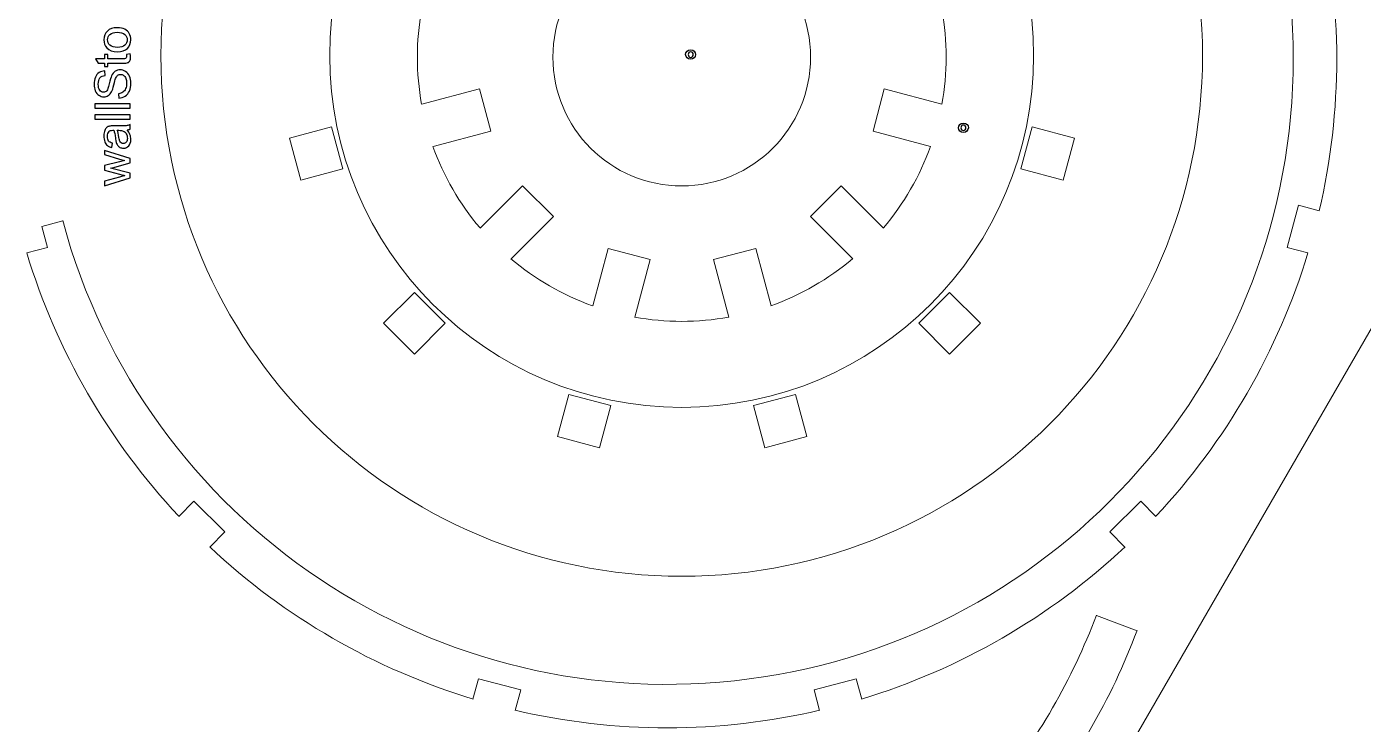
# Model space of a CAD drawing. Header units: centimetres. Extents: x -233 to -82, y 123 to 153.
# Drawn here: x -147.59 to -138.09, y 143.13 to 148.09 of the extents above; entities that cross this region are included whole.
import ezdxf

# ---------------------------------------------------------------- set-up
doc = ezdxf.new("R2010")
doc.units = ezdxf.units.CM
doc.header["$MEASUREMENT"] = 0
doc.layers.add('layer 1', color=7, linetype='Continuous')

msp = doc.modelspace()

# ---------------------------------------------------------------- linework, layer by layer
at = {"layer": 'layer 1', "color": 1, "lineweight": 9}
for points, knots in [([(-126.51636, 152.75145), (-126.51636, 152.75145), (-129.7739, 152.75145), (-129.7739, 152.75145), (-129.7739, 152.75145), (-129.7739, 152.75145), (-136.26995, 149.00072), (-136.26995, 149.00072), (-136.26995, 149.00072), (-136.26995, 149.00072), (-140.02277, 142.50252), (-140.02277, 142.50252), (-140.02277, 142.50252), (-140.02277, 142.50252), (-140.02277, 134.99898), (-140.02277, 134.99898), (-140.02277, 134.99898), (-140.02277, 134.99898), (-136.26995, 128.50081), (-136.26995, 128.50081), (-136.26995, 128.50081), (-136.26995, 128.50081), (-129.7739, 124.74796), (-129.7739, 124.74796), (-129.7739, 124.74796), (-129.7739, 124.74796), (-122.27036, 124.74796), (-122.27036, 124.74796), (-122.27036, 124.74796), (-122.27036, 124.74796), (-115.77213, 128.50081), (-115.77213, 128.50081), (-115.77213, 128.50081), (-115.77213, 128.50081), (-112.02146, 134.99898), (-112.02146, 134.99898), (-112.02146, 134.99898), (-112.02146, 134.99898), (-112.02146, 142.50252), (-112.02146, 142.50252), (-112.02146, 142.50252), (-112.02146, 142.50252), (-115.77213, 149.00072), (-115.77213, 149.00072), (-115.77213, 149.00072), (-115.77213, 149.00072), (-122.27036, 152.75145), (-122.27036, 152.75145), (-122.27036, 152.75145), (-122.27036, 152.75145), (-125.51514, 152.75145), (-125.51514, 152.75145)], [0, 0, 0, 0, 0.0714286, 0.0714286, 0.0714286, 0.0714286, 0.1428571, 0.1428571, 0.1428571, 0.1428571, 0.2142857, 0.2142857, 0.2142857, 0.2142857, 0.2857143, 0.2857143, 0.2857143, 0.2857143, 0.3571429, 0.3571429, 0.3571429, 0.3571429, 0.4285714, 0.4285714, 0.4285714, 0.4285714, 0.5, 0.5, 0.5, 0.5, 0.5714286, 0.5714286, 0.5714286, 0.5714286, 0.6428571, 0.6428571, 0.6428571, 0.6428571, 0.7142857, 0.7142857, 0.7142857, 0.7142857, 0.7857143, 0.7857143, 0.7857143, 0.7857143, 0.8571429, 0.8571429, 0.8571429, 0.8571429, 1, 1, 1, 1]), ([(-147.33582, 146.70736), (-146.75801, 144.55118), (-144.67161, 143.15722), (-142.45846, 143.44868), (-142.45846, 143.44868), (-140.24534, 143.74015), (-138.59092, 145.62673), (-138.59106, 147.859), (-138.59106, 147.859), (-138.59117, 150.09124), (-140.24573, 151.97772), (-142.45888, 152.26894), (-142.45888, 152.26894), (-144.67203, 152.56019), (-146.75832, 151.16601), (-147.33593, 149.00977)], [0, 0, 0, 0, 0.2, 0.2, 0.2, 0.2, 0.4, 0.4, 0.4, 0.4, 0.6, 0.6, 0.6, 0.6, 1, 1, 1, 1]), ([(-146.63795, 147.88038), (-146.63795, 145.83642), (-144.98095, 144.17939), (-142.93699, 144.17939), (-142.93699, 144.17939), (-140.89293, 144.17939), (-139.236, 145.83642), (-139.236, 147.88038), (-139.236, 147.88038), (-139.236, 149.92438), (-140.89293, 151.58137), (-142.93699, 151.58137), (-142.93699, 151.58137), (-144.98095, 151.58137), (-146.63795, 149.92438), (-146.63795, 147.88038)], [0, 0, 0, 0, 0.2, 0.2, 0.2, 0.2, 0.4, 0.4, 0.4, 0.4, 0.6, 0.6, 0.6, 0.6, 1, 1, 1, 1]), ([(-140.43612, 147.88038), (-140.43612, 149.26158), (-141.55577, 150.38126), (-142.937, 150.38126), (-142.937, 150.38126), (-144.31812, 150.38126), (-145.43781, 149.26158), (-145.43781, 147.88038), (-145.43781, 147.88038), (-145.43781, 146.49922), (-144.31812, 145.37954), (-142.937, 145.37954), (-142.937, 145.37954), (-141.55577, 145.37954), (-140.43612, 146.49922), (-140.43612, 147.88038)], [0, 0, 0, 0, 0.2, 0.2, 0.2, 0.2, 0.4, 0.4, 0.4, 0.4, 0.6, 0.6, 0.6, 0.6, 1, 1, 1, 1]), ([(-143.85243, 147.86955), (-143.85243, 147.36398), (-143.44258, 146.95412), (-142.93697, 146.95412), (-142.93697, 146.95412), (-142.43137, 146.95412), (-142.02148, 147.36398), (-142.02148, 147.86955), (-142.02148, 147.86955), (-142.02148, 148.37515), (-142.43137, 148.78504), (-142.93697, 148.78504), (-142.93697, 148.78504), (-143.44258, 148.78504), (-143.85243, 148.37515), (-143.85243, 147.86955)], [0, 0, 0, 0, 0.2, 0.2, 0.2, 0.2, 0.4, 0.4, 0.4, 0.4, 0.6, 0.6, 0.6, 0.6, 1, 1, 1, 1]), ([(-144.78375, 147.53406), (-144.78375, 147.53406), (-144.37311, 147.64413), (-144.37311, 147.64413), (-144.37311, 147.64413), (-144.37311, 147.64413), (-144.29268, 147.34356), (-144.29268, 147.34356), (-144.29268, 147.34356), (-144.29268, 147.34356), (-144.70335, 147.2335), (-144.70335, 147.2335)], [0, 0, 0, 0, 0.25, 0.25, 0.25, 0.25, 0.5, 0.5, 0.5, 0.5, 1, 1, 1, 1]), ([(-141.16848, 147.23352), (-141.16848, 147.23352), (-141.577, 147.34355), (-141.577, 147.34355), (-141.577, 147.34355), (-141.577, 147.34355), (-141.49864, 147.64415), (-141.49864, 147.64415), (-141.49864, 147.64415), (-141.49864, 147.64415), (-141.08801, 147.53408), (-141.08801, 147.53408)], [0, 0, 0, 0, 0.25, 0.25, 0.25, 0.25, 0.5, 0.5, 0.5, 0.5, 1, 1, 1, 1]), ([(-145.64311, 146.99458), (-145.64311, 146.99458), (-145.72354, 147.29299), (-145.72354, 147.29299), (-145.72354, 147.29299), (-145.72354, 147.29299), (-145.42509, 147.37346), (-145.42509, 147.37346), (-145.42509, 147.37346), (-145.42509, 147.37346), (-145.34466, 147.07498), (-145.34466, 147.07498)], [0, 0, 0, 0, 0.25, 0.25, 0.25, 0.25, 0.5, 0.5, 0.5, 0.5, 1, 1, 1, 1]), ([(-140.14615, 147.29299), (-140.14615, 147.29299), (-140.22658, 146.99458), (-140.22658, 146.99458), (-140.22658, 146.99458), (-140.22658, 146.99458), (-140.52715, 147.07498), (-140.52715, 147.07498), (-140.52715, 147.07498), (-140.52715, 147.07498), (-140.44671, 147.37346), (-140.44671, 147.37346)], [0, 0, 0, 0, 0.25, 0.25, 0.25, 0.25, 0.5, 0.5, 0.5, 0.5, 1, 1, 1, 1]), ([(-144.36889, 146.65353), (-144.36889, 146.65353), (-144.06832, 146.95413), (-144.06832, 146.95413), (-144.06832, 146.95413), (-144.06832, 146.95413), (-143.84819, 146.73612), (-143.84819, 146.73612), (-143.84819, 146.73612), (-143.84819, 146.73612), (-144.14875, 146.43548), (-144.14875, 146.43548)], [0, 0, 0, 0, 0.25, 0.25, 0.25, 0.25, 0.5, 0.5, 0.5, 0.5, 1, 1, 1, 1]), ([(-141.7209, 146.43549), (-141.7209, 146.43549), (-142.0215, 146.73609), (-142.0215, 146.73609), (-142.0215, 146.73609), (-142.0215, 146.73609), (-141.80349, 146.95411), (-141.80349, 146.95411), (-141.80349, 146.95411), (-141.80349, 146.95411), (-141.50285, 146.65354), (-141.50285, 146.65354)], [0, 0, 0, 0, 0.25, 0.25, 0.25, 0.25, 0.5, 0.5, 0.5, 0.5, 1, 1, 1, 1]), ([(-138.48737, 146.47764), (-138.48737, 146.47764), (-138.63342, 146.51574), (-138.63342, 146.51574), (-138.63342, 146.51574), (-138.63342, 146.51574), (-138.55295, 146.81634), (-138.55295, 146.81634), (-138.55295, 146.81634), (-138.55295, 146.81634), (-138.40693, 146.77609), (-138.40693, 146.77609)], [0, 0, 0, 0, 0.25, 0.25, 0.25, 0.25, 0.5, 0.5, 0.5, 0.5, 1, 1, 1, 1]), ([(-147.59114, 146.47764), (-147.59114, 146.47764), (-147.44505, 146.51574), (-147.44505, 146.51574), (-147.44505, 146.51574), (-147.44505, 146.51574), (-147.4853, 146.66603), (-147.4853, 146.66603), (-147.4853, 146.66603), (-147.4853, 146.66603), (-147.33499, 146.70621), (-147.33499, 146.70621)], [0, 0, 0, 0, 0.25, 0.25, 0.25, 0.25, 0.5, 0.5, 0.5, 0.5, 1, 1, 1, 1]), ([(-143.5688, 146.10111), (-143.5688, 146.10111), (-143.45873, 146.50963), (-143.45873, 146.50963), (-143.45873, 146.50963), (-143.45873, 146.50963), (-143.16028, 146.43127), (-143.16028, 146.43127), (-143.16028, 146.43127), (-143.16028, 146.43127), (-143.27035, 146.02064), (-143.27035, 146.02064)], [0, 0, 0, 0, 0.25, 0.25, 0.25, 0.25, 0.5, 0.5, 0.5, 0.5, 1, 1, 1, 1]), ([(-142.60148, 146.02063), (-142.60148, 146.02063), (-142.71151, 146.4313), (-142.71151, 146.4313), (-142.71151, 146.4313), (-142.71151, 146.4313), (-142.41098, 146.50962), (-142.41098, 146.50962), (-142.41098, 146.50962), (-142.41098, 146.50962), (-142.30088, 146.1011), (-142.30088, 146.1011)], [0, 0, 0, 0, 0.25, 0.25, 0.25, 0.25, 0.5, 0.5, 0.5, 0.5, 1, 1, 1, 1]), ([(-144.83668, 145.75841), (-144.83668, 145.75841), (-145.05678, 145.97854), (-145.05678, 145.97854), (-145.05678, 145.97854), (-145.05678, 145.97854), (-144.83668, 146.19656), (-144.83668, 146.19656), (-144.83668, 146.19656), (-144.83668, 146.19656), (-144.61863, 145.97854), (-144.61863, 145.97854)], [0, 0, 0, 0, 0.25, 0.25, 0.25, 0.25, 0.5, 0.5, 0.5, 0.5, 1, 1, 1, 1]), ([(-140.81288, 145.97855), (-140.81288, 145.97855), (-141.03301, 145.75842), (-141.03301, 145.75842), (-141.03301, 145.75842), (-141.03301, 145.75842), (-141.25103, 145.97855), (-141.25103, 145.97855), (-141.25103, 145.97855), (-141.25103, 145.97855), (-141.03301, 146.19657), (-141.03301, 146.19657)], [0, 0, 0, 0, 0.25, 0.25, 0.25, 0.25, 0.5, 0.5, 0.5, 0.5, 1, 1, 1, 1]), ([(-143.52224, 145.09168), (-143.52224, 145.09168), (-143.82065, 145.17211), (-143.82065, 145.17211), (-143.82065, 145.17211), (-143.82065, 145.17211), (-143.74025, 145.47056), (-143.74025, 145.47056), (-143.74025, 145.47056), (-143.74025, 145.47056), (-143.4418, 145.39228), (-143.4418, 145.39228)], [0, 0, 0, 0, 0.25, 0.25, 0.25, 0.25, 0.5, 0.5, 0.5, 0.5, 1, 1, 1, 1]), ([(-142.04901, 145.17212), (-142.04901, 145.17212), (-142.34746, 145.09169), (-142.34746, 145.09169), (-142.34746, 145.09169), (-142.34746, 145.09169), (-142.4279, 145.39226), (-142.4279, 145.39226), (-142.4279, 145.39226), (-142.4279, 145.39226), (-142.12945, 145.47057), (-142.12945, 145.47057)], [0, 0, 0, 0, 0.25, 0.25, 0.25, 0.25, 0.5, 0.5, 0.5, 0.5, 1, 1, 1, 1]), ([(-146.40368, 144.71234), (-146.40368, 144.71234), (-146.18355, 144.49432), (-146.18355, 144.49432), (-146.18355, 144.49432), (-146.18355, 144.49432), (-146.2915, 144.38637), (-146.2915, 144.38637)], [0, 0, 0, 0, 0.3333333, 0.3333333, 0.3333333, 0.3333333, 1, 1, 1, 1]), ([(-139.787, 144.38637), (-139.787, 144.38637), (-139.89495, 144.49435), (-139.89495, 144.49435), (-139.89495, 144.49435), (-139.89495, 144.49435), (-139.67478, 144.71233), (-139.67478, 144.71233), (-139.67478, 144.71233), (-139.67478, 144.71233), (-139.56686, 144.60438), (-139.56686, 144.60438)], [0, 0, 0, 0, 0.25, 0.25, 0.25, 0.25, 0.5, 0.5, 0.5, 0.5, 1, 1, 1, 1]), ([(-140.47767, 142.44802), (-140.14673, 142.85096), (-139.8843, 143.30559), (-139.70085, 143.79369), (-139.70085, 143.79369), (-139.70085, 143.79369), (-139.69937, 143.79203), (-139.69937, 143.79203), (-139.69937, 143.79203), (-139.69937, 143.79203), (-139.98935, 143.89998), (-139.98935, 143.89998), (-139.98935, 143.89998), (-139.98935, 143.89998), (-139.99013, 143.90241), (-139.99013, 143.90241), (-139.99013, 143.90241), (-140.16169, 143.44599), (-140.40704, 143.02093), (-140.71654, 142.6442), (-140.71654, 142.6442), (-140.71654, 142.6442), (-140.71752, 142.64268), (-140.71752, 142.64268), (-140.71752, 142.64268), (-140.71752, 142.64268), (-140.47622, 142.44583), (-140.47622, 142.44583)], [0, 0, 0, 0, 0.125, 0.125, 0.125, 0.125, 0.25, 0.25, 0.25, 0.25, 0.375, 0.375, 0.375, 0.375, 0.5, 0.5, 0.5, 0.5, 0.625, 0.625, 0.625, 0.625, 0.75, 0.75, 0.75, 0.75, 1, 1, 1, 1]), ([(-144.42037, 143.30475), (-144.42037, 143.30475), (-144.38012, 143.45083), (-144.38012, 143.45083), (-144.38012, 143.45083), (-144.38012, 143.45083), (-144.07959, 143.37248), (-144.07959, 143.37248), (-144.07959, 143.37248), (-144.07959, 143.37248), (-144.11977, 143.22435), (-144.11977, 143.22435)], [0, 0, 0, 0, 0.25, 0.25, 0.25, 0.25, 0.5, 0.5, 0.5, 0.5, 1, 1, 1, 1]), ([(-141.95868, 143.22434), (-141.95868, 143.22434), (-141.99678, 143.37247), (-141.99678, 143.37247), (-141.99678, 143.37247), (-141.99678, 143.37247), (-141.69833, 143.45082), (-141.69833, 143.45082), (-141.69833, 143.45082), (-141.69833, 143.45082), (-141.65808, 143.30473), (-141.65808, 143.30473)], [0, 0, 0, 0, 0.25, 0.25, 0.25, 0.25, 0.5, 0.5, 0.5, 0.5, 1, 1, 1, 1])]:
    msp.add_open_spline(points, degree=3, knots=knots, dxfattribs=at)
for points in [[(-138.40648, 146.77781), (-138.24057, 147.48887), (-138.24057, 148.22868), (-138.40648, 148.93974)], [(-144.78544, 148.20438), (-144.82551, 147.98304), (-144.82555, 147.75628), (-144.78547, 147.53491)], [(-141.08848, 147.53475), (-141.04837, 147.75608), (-141.04837, 147.98285), (-141.08841, 148.20422)], [(-140.4467, 147.37347), (-140.4467, 147.37347), (-140.14613, 147.293), (-140.14613, 147.293)], [(-144.70513, 147.23517), (-144.62918, 147.02343), (-144.51579, 146.82707), (-144.37041, 146.65541)], [(-141.50348, 146.65543), (-141.3581, 146.82705), (-141.24468, 147.02344), (-141.16876, 147.23518)], [(-145.34466, 147.07499), (-145.34466, 147.07499), (-145.64311, 146.99459), (-145.64311, 146.99459)], [(-147.59172, 146.4783), (-147.37984, 145.77948), (-147.00992, 145.13883), (-146.51064, 144.60603)], [(-139.56755, 144.6063), (-139.06829, 145.13917), (-138.69841, 145.77989), (-138.48656, 146.4787)], [(-144.15109, 146.43611), (-143.97946, 146.29073), (-143.78307, 146.17738), (-143.57133, 146.10139)], [(-142.30259, 146.10139), (-142.09085, 146.17738), (-141.89446, 146.29072), (-141.7228, 146.4361)], [(-141.03302, 146.19656), (-141.03302, 146.19656), (-140.81289, 145.97854), (-140.81289, 145.97854)], [(-143.27176, 146.02112), (-143.05043, 145.98101), (-142.82366, 145.98101), (-142.60229, 146.02105)], [(-144.61864, 145.97855), (-144.61864, 145.97855), (-144.83669, 145.75842), (-144.83669, 145.75842)], [(-142.12946, 145.47057), (-142.12946, 145.47057), (-142.04902, 145.17212), (-142.04902, 145.17212)], [(-143.4418, 145.39227), (-143.4418, 145.39227), (-143.52223, 145.09166), (-143.52223, 145.09166)], [(-146.51162, 144.60437), (-146.51162, 144.60437), (-146.40367, 144.71236), (-146.40367, 144.71236)], [(-146.29168, 144.38705), (-145.75881, 143.88784), (-145.11813, 143.51795), (-144.41931, 143.30611)], [(-141.65875, 143.30626), (-140.95993, 143.51817), (-140.31933, 143.88806), (-139.78649, 144.38738)], [(-144.1202, 143.22599), (-143.40911, 143.06008), (-142.66933, 143.06008), (-141.95824, 143.22602)]]:
    msp.add_open_spline(points, degree=3, dxfattribs=at)
at = {"layer": 'layer 1'}
for points, knots in [([(-146.94762, 147.90733), (-146.98152, 147.90733), (-147.00652, 147.91673), (-147.02282, 147.93563), (-147.02282, 147.93563), (-147.03642, 147.95133), (-147.04322, 147.97053), (-147.04322, 147.99313), (-147.04322, 147.99313), (-147.04322, 148.01823), (-147.03502, 148.03883), (-147.01852, 148.05483), (-147.01852, 148.05483), (-147.00202, 148.07073), (-146.97922, 148.07873), (-146.95022, 148.07873), (-146.95022, 148.07873), (-146.92662, 148.07873), (-146.90812, 148.07523), (-146.89462, 148.06813), (-146.89462, 148.06813), (-146.88112, 148.06103), (-146.87072, 148.05083), (-146.86322, 148.03733), (-146.86322, 148.03733), (-146.85572, 148.02383), (-146.85202, 148.00903), (-146.85202, 147.99313), (-146.85202, 147.99313), (-146.85202, 147.96753), (-146.86022, 147.94683), (-146.87662, 147.93103), (-146.87662, 147.93103), (-146.89302, 147.91523), (-146.91672, 147.90733), (-146.94762, 147.90733)], [0, 0, 0, 0, 0.1, 0.1, 0.1, 0.1, 0.2, 0.2, 0.2, 0.2, 0.3, 0.3, 0.3, 0.3, 0.4, 0.4, 0.4, 0.4, 0.5, 0.5, 0.5, 0.5, 0.6, 0.6, 0.6, 0.6, 0.7, 0.7, 0.7, 0.7, 0.8, 0.8, 0.8, 0.8, 1, 1, 1, 1]), ([(-146.94762, 147.93923), (-146.92412, 147.93923), (-146.90662, 147.94433), (-146.89502, 147.95453), (-146.89502, 147.95453), (-146.88332, 147.96473), (-146.87752, 147.97763), (-146.87752, 147.99313), (-146.87752, 147.99313), (-146.87752, 148.00853), (-146.88342, 148.02133), (-146.89512, 148.03153), (-146.89512, 148.03153), (-146.90682, 148.04173), (-146.92462, 148.04683), (-146.94862, 148.04683), (-146.94862, 148.04683), (-146.97122, 148.04683), (-146.98832, 148.04173), (-147.00002, 148.03143), (-147.00002, 148.03143), (-147.01172, 148.02113), (-147.01752, 148.00843), (-147.01752, 147.99313), (-147.01752, 147.99313), (-147.01752, 147.97763), (-147.01172, 147.96473), (-147.00012, 147.95453), (-147.00012, 147.95453), (-146.98852, 147.94433), (-146.97102, 147.93923), (-146.94762, 147.93923)], [0, 0, 0, 0, 0.1111111, 0.1111111, 0.1111111, 0.1111111, 0.2222222, 0.2222222, 0.2222222, 0.2222222, 0.3333333, 0.3333333, 0.3333333, 0.3333333, 0.4444444, 0.4444444, 0.4444444, 0.4444444, 0.5555556, 0.5555556, 0.5555556, 0.5555556, 0.6666667, 0.6666667, 0.6666667, 0.6666667, 0.7777778, 0.7777778, 0.7777778, 0.7777778, 1, 1, 1, 1]), ([(-146.88382, 147.88863), (-146.88382, 147.88863), (-146.85642, 147.89303), (-146.85642, 147.89303), (-146.85642, 147.89303), (-146.85462, 147.88433), (-146.85372, 147.87653), (-146.85372, 147.86963), (-146.85372, 147.86963), (-146.85372, 147.85833), (-146.85552, 147.84963), (-146.85912, 147.84343), (-146.85912, 147.84343), (-146.86262, 147.83723), (-146.86732, 147.83283), (-146.87312, 147.83033), (-146.87312, 147.83033), (-146.87892, 147.82783), (-146.89112, 147.82653), (-146.90972, 147.82653), (-146.90972, 147.82653), (-146.90972, 147.82653), (-147.01492, 147.82653), (-147.01492, 147.82653), (-147.01492, 147.82653), (-147.01492, 147.82653), (-147.01492, 147.80383), (-147.01492, 147.80383), (-147.01492, 147.80383), (-147.01492, 147.80383), (-147.03902, 147.80383), (-147.03902, 147.80383), (-147.03902, 147.80383), (-147.03902, 147.80383), (-147.03902, 147.82653), (-147.03902, 147.82653), (-147.03902, 147.82653), (-147.03902, 147.82653), (-147.08432, 147.82653), (-147.08432, 147.82653), (-147.08432, 147.82653), (-147.08432, 147.82653), (-147.10292, 147.85743), (-147.10292, 147.85743), (-147.10292, 147.85743), (-147.10292, 147.85743), (-147.03902, 147.85743), (-147.03902, 147.85743), (-147.03902, 147.85743), (-147.03902, 147.85743), (-147.03902, 147.88863), (-147.03902, 147.88863), (-147.03902, 147.88863), (-147.03902, 147.88863), (-147.01492, 147.88863), (-147.01492, 147.88863), (-147.01492, 147.88863), (-147.01492, 147.88863), (-147.01492, 147.85743), (-147.01492, 147.85743), (-147.01492, 147.85743), (-147.01492, 147.85743), (-146.90792, 147.85743), (-146.90792, 147.85743), (-146.90792, 147.85743), (-146.89912, 147.85743), (-146.89342, 147.85793), (-146.89092, 147.85903), (-146.89092, 147.85903), (-146.88842, 147.86013), (-146.88642, 147.86193), (-146.88492, 147.86443), (-146.88492, 147.86443), (-146.88342, 147.86693), (-146.88262, 147.87043), (-146.88262, 147.87493), (-146.88262, 147.87493), (-146.88262, 147.87843), (-146.88302, 147.88293), (-146.88382, 147.88863)], [0, 0, 0, 0, 0.047619, 0.047619, 0.047619, 0.047619, 0.0952381, 0.0952381, 0.0952381, 0.0952381, 0.1428571, 0.1428571, 0.1428571, 0.1428571, 0.1904762, 0.1904762, 0.1904762, 0.1904762, 0.2380952, 0.2380952, 0.2380952, 0.2380952, 0.2857143, 0.2857143, 0.2857143, 0.2857143, 0.3333333, 0.3333333, 0.3333333, 0.3333333, 0.3809524, 0.3809524, 0.3809524, 0.3809524, 0.4285714, 0.4285714, 0.4285714, 0.4285714, 0.4761905, 0.4761905, 0.4761905, 0.4761905, 0.5238095, 0.5238095, 0.5238095, 0.5238095, 0.5714286, 0.5714286, 0.5714286, 0.5714286, 0.6190476, 0.6190476, 0.6190476, 0.6190476, 0.6666667, 0.6666667, 0.6666667, 0.6666667, 0.7142857, 0.7142857, 0.7142857, 0.7142857, 0.7619048, 0.7619048, 0.7619048, 0.7619048, 0.8095238, 0.8095238, 0.8095238, 0.8095238, 0.8571429, 0.8571429, 0.8571429, 0.8571429, 0.9047619, 0.9047619, 0.9047619, 0.9047619, 1, 1, 1, 1]), ([(-142.87354, 147.85503), (-142.85344, 147.85503), (-142.83824, 147.86883), (-142.83824, 147.88753), (-142.83824, 147.88753), (-142.83824, 147.90623), (-142.85204, 147.92073), (-142.87324, 147.92073), (-142.87324, 147.92073), (-142.89544, 147.92073), (-142.90914, 147.90583), (-142.90914, 147.88713), (-142.90914, 147.88713), (-142.90914, 147.86923), (-142.89474, 147.85503), (-142.87354, 147.85503)], [0, 0, 0, 0, 0.2, 0.2, 0.2, 0.2, 0.4, 0.4, 0.4, 0.4, 0.6, 0.6, 0.6, 0.6, 1, 1, 1, 1]), ([(-142.87394, 147.86813), (-142.88414, 147.86813), (-142.89114, 147.87803), (-142.89114, 147.88713), (-142.89114, 147.88713), (-142.89114, 147.89813), (-142.88484, 147.90733), (-142.87394, 147.90733), (-142.87394, 147.90733), (-142.86264, 147.90733), (-142.85554, 147.89843), (-142.85554, 147.88793), (-142.85554, 147.88793), (-142.85554, 147.87733), (-142.86264, 147.86813), (-142.87394, 147.86813)], [0, 0, 0, 0, 0.2, 0.2, 0.2, 0.2, 0.4, 0.4, 0.4, 0.4, 0.6, 0.6, 0.6, 0.6, 1, 1, 1, 1]), ([(-146.93722, 147.57813), (-146.93722, 147.57813), (-146.94002, 147.60973), (-146.94002, 147.60973), (-146.94002, 147.60973), (-146.92732, 147.61123), (-146.91702, 147.61463), (-146.90892, 147.62013), (-146.90892, 147.62013), (-146.90082, 147.62563), (-146.89432, 147.63403), (-146.88932, 147.64553), (-146.88932, 147.64553), (-146.88432, 147.65703), (-146.88182, 147.66993), (-146.88182, 147.68433), (-146.88182, 147.68433), (-146.88182, 147.69703), (-146.88372, 147.70833), (-146.88752, 147.71813), (-146.88752, 147.71813), (-146.89122, 147.72783), (-146.89642, 147.73513), (-146.90302, 147.73993), (-146.90302, 147.73993), (-146.90962, 147.74463), (-146.91682, 147.74703), (-146.92472, 147.74703), (-146.92472, 147.74703), (-146.93262, 147.74703), (-146.93952, 147.74473), (-146.94542, 147.74013), (-146.94542, 147.74013), (-146.95132, 147.73553), (-146.95632, 147.72793), (-146.96032, 147.71733), (-146.96032, 147.71733), (-146.96302, 147.71063), (-146.96712, 147.69563), (-146.97272, 147.67243), (-146.97272, 147.67243), (-146.97822, 147.64923), (-146.98352, 147.63293), (-146.98842, 147.62363), (-146.98842, 147.62363), (-146.99472, 147.61153), (-147.00262, 147.60263), (-147.01192, 147.59673), (-147.01192, 147.59673), (-147.02122, 147.59083), (-147.03172, 147.58783), (-147.04332, 147.58783), (-147.04332, 147.58783), (-147.05612, 147.58783), (-147.06802, 147.59143), (-147.07912, 147.59873), (-147.07912, 147.59873), (-147.09022, 147.60593), (-147.09862, 147.61653), (-147.10432, 147.63043), (-147.10432, 147.63043), (-147.11002, 147.64433), (-147.11292, 147.65973), (-147.11292, 147.67673), (-147.11292, 147.67673), (-147.11292, 147.69543), (-147.10992, 147.71193), (-147.10392, 147.72623), (-147.10392, 147.72623), (-147.09782, 147.74053), (-147.08902, 147.75153), (-147.07732, 147.75923), (-147.07732, 147.75923), (-147.06562, 147.76693), (-147.05232, 147.77103), (-147.03752, 147.77163), (-147.03752, 147.77163), (-147.03752, 147.77163), (-147.03512, 147.73963), (-147.03512, 147.73963), (-147.03512, 147.73963), (-147.05102, 147.73793), (-147.06312, 147.73203), (-147.07132, 147.72213), (-147.07132, 147.72213), (-147.07942, 147.71223), (-147.08352, 147.69753), (-147.08352, 147.67813), (-147.08352, 147.67813), (-147.08352, 147.65783), (-147.07982, 147.64313), (-147.07242, 147.63393), (-147.07242, 147.63393), (-147.06502, 147.62463), (-147.05612, 147.62003), (-147.04562, 147.62003), (-147.04562, 147.62003), (-147.03652, 147.62003), (-147.02912, 147.62333), (-147.02322, 147.62983), (-147.02322, 147.62983), (-147.01732, 147.63633), (-147.01132, 147.65313), (-147.00522, 147.68023), (-147.00522, 147.68023), (-146.99912, 147.70733), (-146.99372, 147.72603), (-146.98912, 147.73613), (-146.98912, 147.73613), (-146.98232, 147.75083), (-146.97372, 147.76173), (-146.96332, 147.76873), (-146.96332, 147.76873), (-146.95292, 147.77573), (-146.94092, 147.77923), (-146.92742, 147.77923), (-146.92742, 147.77923), (-146.91402, 147.77923), (-146.90142, 147.77543), (-146.88952, 147.76773), (-146.88952, 147.76773), (-146.87762, 147.76003), (-146.86832, 147.74893), (-146.86172, 147.73453), (-146.86172, 147.73453), (-146.85512, 147.72013), (-146.85182, 147.70393), (-146.85182, 147.68583), (-146.85182, 147.68583), (-146.85182, 147.66293), (-146.85512, 147.64383), (-146.86182, 147.62843), (-146.86182, 147.62843), (-146.86852, 147.61293), (-146.87852, 147.60083), (-146.89192, 147.59203), (-146.89192, 147.59203), (-146.90522, 147.58323), (-146.92032, 147.57863), (-146.93722, 147.57813)], [0, 0, 0, 0, 0.0277778, 0.0277778, 0.0277778, 0.0277778, 0.0555556, 0.0555556, 0.0555556, 0.0555556, 0.0833333, 0.0833333, 0.0833333, 0.0833333, 0.1111111, 0.1111111, 0.1111111, 0.1111111, 0.1388889, 0.1388889, 0.1388889, 0.1388889, 0.1666667, 0.1666667, 0.1666667, 0.1666667, 0.1944444, 0.1944444, 0.1944444, 0.1944444, 0.2222222, 0.2222222, 0.2222222, 0.2222222, 0.25, 0.25, 0.25, 0.25, 0.2777778, 0.2777778, 0.2777778, 0.2777778, 0.3055556, 0.3055556, 0.3055556, 0.3055556, 0.3333333, 0.3333333, 0.3333333, 0.3333333, 0.3611111, 0.3611111, 0.3611111, 0.3611111, 0.3888889, 0.3888889, 0.3888889, 0.3888889, 0.4166667, 0.4166667, 0.4166667, 0.4166667, 0.4444444, 0.4444444, 0.4444444, 0.4444444, 0.4722222, 0.4722222, 0.4722222, 0.4722222, 0.5, 0.5, 0.5, 0.5, 0.5277778, 0.5277778, 0.5277778, 0.5277778, 0.5555556, 0.5555556, 0.5555556, 0.5555556, 0.5833333, 0.5833333, 0.5833333, 0.5833333, 0.6111111, 0.6111111, 0.6111111, 0.6111111, 0.6388889, 0.6388889, 0.6388889, 0.6388889, 0.6666667, 0.6666667, 0.6666667, 0.6666667, 0.6944444, 0.6944444, 0.6944444, 0.6944444, 0.7222222, 0.7222222, 0.7222222, 0.7222222, 0.75, 0.75, 0.75, 0.75, 0.7777778, 0.7777778, 0.7777778, 0.7777778, 0.8055556, 0.8055556, 0.8055556, 0.8055556, 0.8333333, 0.8333333, 0.8333333, 0.8333333, 0.8611111, 0.8611111, 0.8611111, 0.8611111, 0.8888889, 0.8888889, 0.8888889, 0.8888889, 0.9166667, 0.9166667, 0.9166667, 0.9166667, 0.9444444, 0.9444444, 0.9444444, 0.9444444, 1, 1, 1, 1]), ([(-146.85612, 147.50653), (-146.85612, 147.50653), (-147.10862, 147.50653), (-147.10862, 147.50653), (-147.10862, 147.50653), (-147.10862, 147.50653), (-147.10862, 147.53753), (-147.10862, 147.53753), (-147.10862, 147.53753), (-147.10862, 147.53753), (-146.85612, 147.53753), (-146.85612, 147.53753), (-146.85612, 147.53753), (-146.85612, 147.53753), (-146.85612, 147.50653), (-146.85612, 147.50653)], [0, 0, 0, 0, 0.2, 0.2, 0.2, 0.2, 0.4, 0.4, 0.4, 0.4, 0.6, 0.6, 0.6, 0.6, 1, 1, 1, 1]), ([(-146.85612, 147.42813), (-146.85612, 147.42813), (-147.10862, 147.42813), (-147.10862, 147.42813), (-147.10862, 147.42813), (-147.10862, 147.42813), (-147.10862, 147.45913), (-147.10862, 147.45913), (-147.10862, 147.45913), (-147.10862, 147.45913), (-146.85612, 147.45913), (-146.85612, 147.45913), (-146.85612, 147.45913), (-146.85612, 147.45913), (-146.85612, 147.42813), (-146.85612, 147.42813)], [0, 0, 0, 0, 0.2, 0.2, 0.2, 0.2, 0.4, 0.4, 0.4, 0.4, 0.6, 0.6, 0.6, 0.6, 1, 1, 1, 1]), ([(-146.87872, 147.35193), (-146.86892, 147.34043), (-146.86202, 147.32943), (-146.85802, 147.31883), (-146.85802, 147.31883), (-146.85402, 147.30813), (-146.85202, 147.29673), (-146.85202, 147.28463), (-146.85202, 147.28463), (-146.85202, 147.26453), (-146.85692, 147.24903), (-146.86672, 147.23823), (-146.86672, 147.23823), (-146.87652, 147.22743), (-146.88902, 147.22203), (-146.90432, 147.22203), (-146.90432, 147.22203), (-146.91332, 147.22203), (-146.92152, 147.22413), (-146.92892, 147.22823), (-146.92892, 147.22823), (-146.93632, 147.23233), (-146.94222, 147.23763), (-146.94672, 147.24423), (-146.94672, 147.24423), (-146.95122, 147.25083), (-146.95462, 147.25823), (-146.95692, 147.26653), (-146.95692, 147.26653), (-146.95852, 147.27263), (-146.96002, 147.28173), (-146.96152, 147.29403), (-146.96152, 147.29403), (-146.96452, 147.31913), (-146.96812, 147.33753), (-146.97222, 147.34933), (-146.97222, 147.34933), (-146.97652, 147.34943), (-146.97922, 147.34953), (-146.98032, 147.34953), (-146.98032, 147.34953), (-146.99292, 147.34953), (-147.00182, 147.34663), (-147.00702, 147.34073), (-147.00702, 147.34073), (-147.01402, 147.33283), (-147.01752, 147.32103), (-147.01752, 147.30543), (-147.01752, 147.30543), (-147.01752, 147.29083), (-147.01502, 147.28003), (-147.00992, 147.27313), (-147.00992, 147.27313), (-147.00482, 147.26623), (-146.99572, 147.26103), (-146.98272, 147.25773), (-146.98272, 147.25773), (-146.98272, 147.25773), (-146.98682, 147.22743), (-146.98682, 147.22743), (-146.98682, 147.22743), (-146.99982, 147.23013), (-147.01032, 147.23473), (-147.01832, 147.24103), (-147.01832, 147.24103), (-147.02622, 147.24733), (-147.03242, 147.25653), (-147.03672, 147.26843), (-147.03672, 147.26843), (-147.04102, 147.28033), (-147.04322, 147.29423), (-147.04322, 147.30993), (-147.04322, 147.30993), (-147.04322, 147.32553), (-147.04142, 147.33823), (-147.03772, 147.34803), (-147.03772, 147.34803), (-147.03402, 147.35773), (-147.02932, 147.36493), (-147.02382, 147.36953), (-147.02382, 147.36953), (-147.01822, 147.37413), (-147.01122, 147.37733), (-147.00272, 147.37913), (-147.00272, 147.37913), (-146.99742, 147.38023), (-146.98792, 147.38073), (-146.97412, 147.38073), (-146.97412, 147.38073), (-146.97412, 147.38073), (-146.93282, 147.38073), (-146.93282, 147.38073), (-146.93282, 147.38073), (-146.90392, 147.38073), (-146.88572, 147.38143), (-146.87812, 147.38273), (-146.87812, 147.38273), (-146.87042, 147.38403), (-146.86312, 147.38663), (-146.85612, 147.39053), (-146.85612, 147.39053), (-146.85612, 147.39053), (-146.85612, 147.35813), (-146.85612, 147.35813), (-146.85612, 147.35813), (-146.86252, 147.35493), (-146.87002, 147.35283), (-146.87872, 147.35193)], [0, 0, 0, 0, 0.0357143, 0.0357143, 0.0357143, 0.0357143, 0.0714286, 0.0714286, 0.0714286, 0.0714286, 0.1071429, 0.1071429, 0.1071429, 0.1071429, 0.1428571, 0.1428571, 0.1428571, 0.1428571, 0.1785714, 0.1785714, 0.1785714, 0.1785714, 0.2142857, 0.2142857, 0.2142857, 0.2142857, 0.25, 0.25, 0.25, 0.25, 0.2857143, 0.2857143, 0.2857143, 0.2857143, 0.3214286, 0.3214286, 0.3214286, 0.3214286, 0.3571429, 0.3571429, 0.3571429, 0.3571429, 0.3928571, 0.3928571, 0.3928571, 0.3928571, 0.4285714, 0.4285714, 0.4285714, 0.4285714, 0.4642857, 0.4642857, 0.4642857, 0.4642857, 0.5, 0.5, 0.5, 0.5, 0.5357143, 0.5357143, 0.5357143, 0.5357143, 0.5714286, 0.5714286, 0.5714286, 0.5714286, 0.6071429, 0.6071429, 0.6071429, 0.6071429, 0.6428571, 0.6428571, 0.6428571, 0.6428571, 0.6785714, 0.6785714, 0.6785714, 0.6785714, 0.7142857, 0.7142857, 0.7142857, 0.7142857, 0.75, 0.75, 0.75, 0.75, 0.7857143, 0.7857143, 0.7857143, 0.7857143, 0.8214286, 0.8214286, 0.8214286, 0.8214286, 0.8571429, 0.8571429, 0.8571429, 0.8571429, 0.8928571, 0.8928571, 0.8928571, 0.8928571, 0.9285714, 0.9285714, 0.9285714, 0.9285714, 1, 1, 1, 1]), ([(-146.94792, 147.34933), (-146.94332, 147.33813), (-146.93942, 147.32123), (-146.93622, 147.29873), (-146.93622, 147.29873), (-146.93432, 147.28603), (-146.93232, 147.27703), (-146.93002, 147.27173), (-146.93002, 147.27173), (-146.92772, 147.26643), (-146.92442, 147.26233), (-146.92002, 147.25943), (-146.92002, 147.25943), (-146.91552, 147.25653), (-146.91062, 147.25513), (-146.90522, 147.25513), (-146.90522, 147.25513), (-146.89692, 147.25513), (-146.89012, 147.25823), (-146.88462, 147.26453), (-146.88462, 147.26453), (-146.87912, 147.27083), (-146.87632, 147.27993), (-146.87632, 147.29203), (-146.87632, 147.29203), (-146.87632, 147.30393), (-146.87892, 147.31463), (-146.88412, 147.32393), (-146.88412, 147.32393), (-146.88932, 147.33323), (-146.89642, 147.34003), (-146.90552, 147.34433), (-146.90552, 147.34433), (-146.91252, 147.34763), (-146.92282, 147.34933), (-146.93652, 147.34933), (-146.93652, 147.34933), (-146.93652, 147.34933), (-146.94792, 147.34933), (-146.94792, 147.34933)], [0, 0, 0, 0, 0.0909091, 0.0909091, 0.0909091, 0.0909091, 0.1818182, 0.1818182, 0.1818182, 0.1818182, 0.2727273, 0.2727273, 0.2727273, 0.2727273, 0.3636364, 0.3636364, 0.3636364, 0.3636364, 0.4545455, 0.4545455, 0.4545455, 0.4545455, 0.5454545, 0.5454545, 0.5454545, 0.5454545, 0.6363636, 0.6363636, 0.6363636, 0.6363636, 0.7272727, 0.7272727, 0.7272727, 0.7272727, 0.8181818, 0.8181818, 0.8181818, 0.8181818, 1, 1, 1, 1]), ([(-140.93538, 147.33468), (-140.91528, 147.33468), (-140.90008, 147.34848), (-140.90008, 147.36718), (-140.90008, 147.36718), (-140.90008, 147.38588), (-140.91388, 147.40038), (-140.93508, 147.40038), (-140.93508, 147.40038), (-140.95728, 147.40038), (-140.97098, 147.38548), (-140.97098, 147.36678), (-140.97098, 147.36678), (-140.97098, 147.34888), (-140.95658, 147.33468), (-140.93538, 147.33468)], [0, 0, 0, 0, 0.2, 0.2, 0.2, 0.2, 0.4, 0.4, 0.4, 0.4, 0.6, 0.6, 0.6, 0.6, 1, 1, 1, 1]), ([(-140.93578, 147.34778), (-140.94598, 147.34778), (-140.95298, 147.35768), (-140.95298, 147.36678), (-140.95298, 147.36678), (-140.95298, 147.37778), (-140.94668, 147.38698), (-140.93578, 147.38698), (-140.93578, 147.38698), (-140.92448, 147.38698), (-140.91738, 147.37808), (-140.91738, 147.36758), (-140.91738, 147.36758), (-140.91738, 147.35698), (-140.92448, 147.34778), (-140.93578, 147.34778)], [0, 0, 0, 0, 0.2, 0.2, 0.2, 0.2, 0.4, 0.4, 0.4, 0.4, 0.6, 0.6, 0.6, 0.6, 1, 1, 1, 1]), ([(-146.85612, 147.01153), (-146.85612, 147.01153), (-147.03902, 146.95553), (-147.03902, 146.95553), (-147.03902, 146.95553), (-147.03902, 146.95553), (-147.03902, 146.98763), (-147.03902, 146.98763), (-147.03902, 146.98763), (-147.03902, 146.98763), (-146.93342, 147.01673), (-146.93342, 147.01673), (-146.93342, 147.01673), (-146.93342, 147.01673), (-146.89422, 147.02753), (-146.89422, 147.02753), (-146.89422, 147.02753), (-146.89612, 147.02803), (-146.90872, 147.03113), (-146.93192, 147.03703), (-146.93192, 147.03703), (-146.93192, 147.03703), (-147.03902, 147.06613), (-147.03902, 147.06613), (-147.03902, 147.06613), (-147.03902, 147.06613), (-147.03902, 147.09803), (-147.03902, 147.09803), (-147.03902, 147.09803), (-147.03902, 147.09803), (-146.93292, 147.12543), (-146.93292, 147.12543), (-146.93292, 147.12543), (-146.93292, 147.12543), (-146.89802, 147.13453), (-146.89802, 147.13453), (-146.89802, 147.13453), (-146.89802, 147.13453), (-146.93332, 147.14503), (-146.93332, 147.14503), (-146.93332, 147.14503), (-146.93332, 147.14503), (-147.03902, 147.17643), (-147.03902, 147.17643), (-147.03902, 147.17643), (-147.03902, 147.17643), (-147.03902, 147.20653), (-147.03902, 147.20653), (-147.03902, 147.20653), (-147.03902, 147.20653), (-146.85612, 147.14933), (-146.85612, 147.14933), (-146.85612, 147.14933), (-146.85612, 147.14933), (-146.85612, 147.11713), (-146.85612, 147.11713), (-146.85612, 147.11713), (-146.85612, 147.11713), (-146.96572, 147.08803), (-146.96572, 147.08803), (-146.96572, 147.08803), (-146.96572, 147.08803), (-146.99682, 147.08093), (-146.99682, 147.08093), (-146.99682, 147.08093), (-146.99682, 147.08093), (-146.85612, 147.04393), (-146.85612, 147.04393), (-146.85612, 147.04393), (-146.85612, 147.04393), (-146.85612, 147.01153), (-146.85612, 147.01153)], [0, 0, 0, 0, 0.0526316, 0.0526316, 0.0526316, 0.0526316, 0.1052632, 0.1052632, 0.1052632, 0.1052632, 0.1578947, 0.1578947, 0.1578947, 0.1578947, 0.2105263, 0.2105263, 0.2105263, 0.2105263, 0.2631579, 0.2631579, 0.2631579, 0.2631579, 0.3157895, 0.3157895, 0.3157895, 0.3157895, 0.3684211, 0.3684211, 0.3684211, 0.3684211, 0.4210526, 0.4210526, 0.4210526, 0.4210526, 0.4736842, 0.4736842, 0.4736842, 0.4736842, 0.5263158, 0.5263158, 0.5263158, 0.5263158, 0.5789474, 0.5789474, 0.5789474, 0.5789474, 0.6315789, 0.6315789, 0.6315789, 0.6315789, 0.6842105, 0.6842105, 0.6842105, 0.6842105, 0.7368421, 0.7368421, 0.7368421, 0.7368421, 0.7894737, 0.7894737, 0.7894737, 0.7894737, 0.8421053, 0.8421053, 0.8421053, 0.8421053, 0.8947368, 0.8947368, 0.8947368, 0.8947368, 1, 1, 1, 1])]:
    msp.add_open_spline(points, degree=3, knots=knots, dxfattribs=at)

doc.saveas('drawing.dxf')
